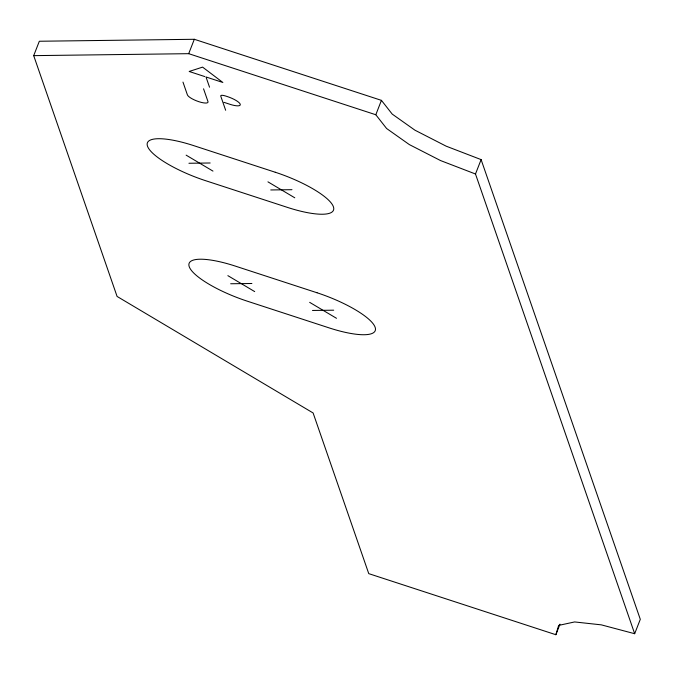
<?xml version="1.0" encoding="UTF-8"?>
<svg xmlns="http://www.w3.org/2000/svg" width="674" height="674" viewBox="0 0 674 674"><rect width="100%" height="100%" fill="white"/><g stroke="black" fill="none" stroke-linecap="round" stroke-linejoin="round"><path stroke-width="1.01" d="M555.865 634.714L558.662 625.405L574.627 621.942L601.318 624.857L634.672 633.712L640.3 619.322L481.11 159.612L446.163 146.174L414.948 130.192L392.217 114.1L381.433 100.359L194.323 39.286L39.328 41.249L33.7 55.639L117.082 296.442L313.115 412.977L368.754 573.641L555.865 634.714L559.984 624.158M33.7 55.639L188.695 53.676L194.323 39.286M634.672 633.712L475.49 174.002L440.543 160.564L409.329 144.581L386.598 128.498L375.814 114.748L381.433 100.359M475.49 174.002L481.11 159.612M188.939 163.26L210.162 162.99M270.746 189.958L291.968 189.689M230.668 283.762L251.891 283.493M312.475 310.461L333.689 310.192M188.695 53.676L375.814 114.748M204.803 76.583L189.15 71.469L202.588 67.122L222.85 82.472L206 76.971L209.538 87.199M223.962 102.338L230.095 104.344A12.334 3.193 21.3 0 0 240.222 104.217A12.334 3.193 21.3 0 0 227.416 96.601L225.672 96.028A5.999 1.55 21.3 0 0 220.743 96.096L225.655 110.275M267.94 181.845L294.774 197.802M186.134 155.146L212.967 171.103M309.669 302.348L336.503 318.305M227.863 275.649L254.696 291.598M203.556 88.816L207.98 101.58A11.07 2.865 21.3 0 1 198.889 101.698A11.07 2.865 21.3 0 1 187.397 94.865L182.974 82.093M275.27 172.249L193.463 145.55A55.984 14.491 21.3 0 0 147.488 146.132A55.984 14.491 21.3 0 0 205.637 180.699L287.444 207.398A55.984 14.491 21.3 0 0 333.419 206.817A55.984 14.491 21.3 0 0 275.27 172.249M316.999 292.752L235.192 266.053A55.984 14.491 21.3 0 0 189.217 266.634A55.984 14.491 21.3 0 0 247.366 301.202L329.173 327.901A55.984 14.491 21.3 0 0 375.14 327.32A55.984 14.491 21.3 0 0 316.999 292.752"/></g></svg>
